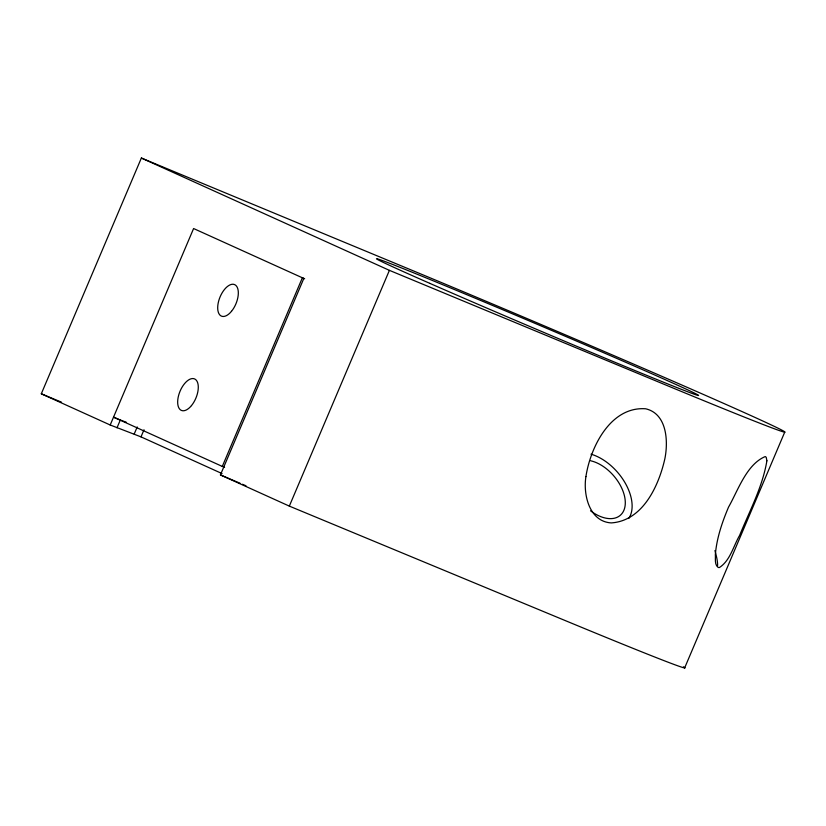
<?xml version="1.0" encoding="UTF-8"?>
<svg xmlns="http://www.w3.org/2000/svg" width="826" height="826" viewBox="0 0 826 826"><rect width="100%" height="100%" fill="white"/><g stroke="black" fill="none" stroke-linecap="round" stroke-linejoin="round"><path stroke-width="1.24" d="M222.08 473.597L140.998 436.871L110.199 424.998L41.3 393.795L141.37 158.034L413.475 270.918A268.956 3.758 23 0 1 751.763 415.963A268.956 3.758 23 0 1 661.502 383.233L389.407 270.35L141.37 158.034M110.199 424.998L193.594 228.534L303.823 278.445L220.428 474.919L289.327 506.111L561.422 618.994A268.956 3.758 23 0 0 683.453 666.799M117.003 427.816L120.513 419.536M134.194 434.053L137.209 426.949M140.998 436.871L144.013 429.768M224.6 467.371L222.297 466.422L302.357 277.804L304.66 278.765M289.327 506.111L389.407 270.35M684.63 667.966L784.7 432.204M122.837 420.961L126.275 422.21M121.69 420.548L113.637 417.213L222.297 466.422M41.3 393.795L61.496 402.179M220.428 474.919L240.118 483.262M242.462 484.263L245.983 485.771M591.003 454.176A42.694 25.978 49.3 0 1 624.859 482.436A42.694 25.978 49.3 0 1 628.772 518.48M590.652 460.784A34.155 20.784 49.3 0 1 625.303 502.776A34.155 20.784 49.3 0 1 590.549 510.798M714.924 550.591A42.694 7.899 66.1 0 1 717.587 565.645M585.923 476.602C583.022 494.609 589.299 521.609 611.23 522.91C642.773 520.886 658.756 485.874 664.847 458.822C668.41 441.28 667.047 413.743 645.684 408.787C610.528 406.216 590.394 447.196 585.923 476.602M766.9 460.774C762.543 487.01 749.554 510.953 739.631 535.372C733.426 546.007 730.236 560.596 719.394 567.545L718.197 567.462C714.283 564.602 715.698 558.686 715.347 554.566C716.741 538.077 722.141 522.239 728.553 507.092C737.99 490.499 746.57 464.315 765.279 456.541L766.218 457.315L766.9 460.774M429.799 283.349A175.029 2.447 23 0 0 695.12 394.518A175.029 2.447 23 0 0 487.536 303.349A175.029 2.447 23 0 0 429.799 283.349M191.467 405.607A17.078 8.642 -67.5 0 0 194.657 378.948A17.078 8.642 -67.5 0 0 177.827 399.433A17.078 8.642 -67.5 0 0 191.467 405.607M231.497 311.309A17.078 8.642 -67.5 0 0 234.687 284.64A17.078 8.642 -67.5 0 0 217.857 305.124A17.078 8.642 -67.5 0 0 231.497 311.309"/></g></svg>
